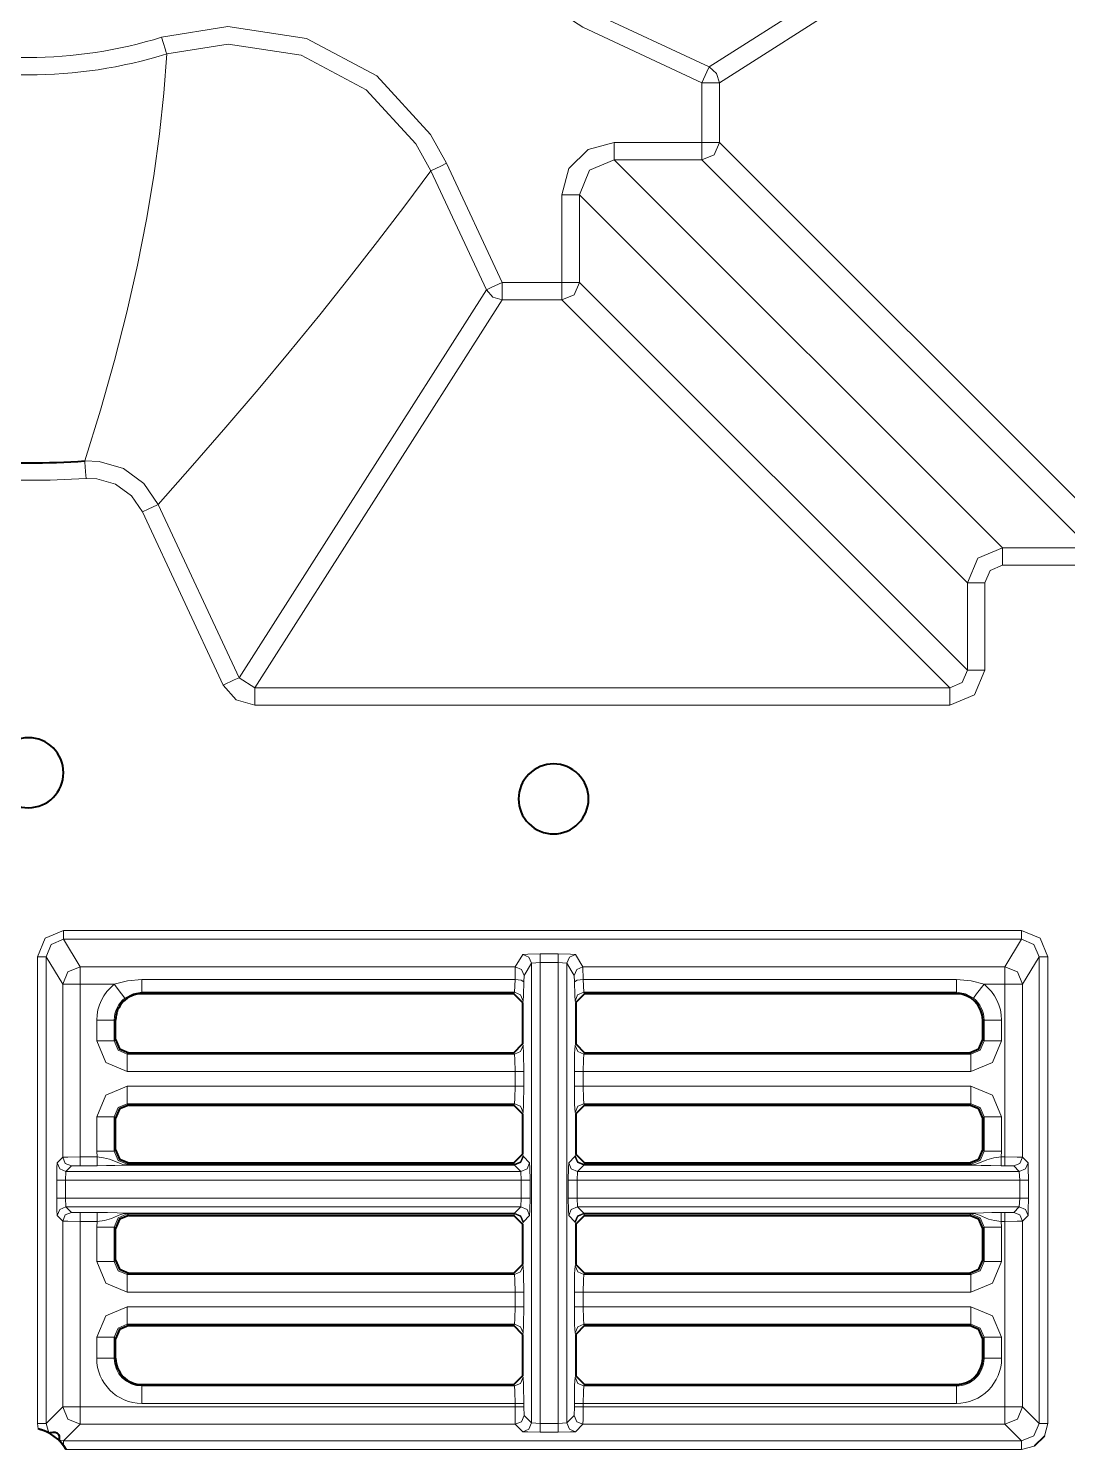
# Model space of a CAD drawing. Header units: millimetres. Extents: x 0 to 2941, y -405 to 1422.
# Drawn here: x 344.1 to 403.4, y 520.5 to 601.7 of the extents above; entities that cross this region are included whole.
import ezdxf

# ---------------------------------------------------------------- set-up
doc = ezdxf.new("R2010")
doc.units = ezdxf.units.MM
doc.layers.add('FINE', color=9, linetype='Continuous')
doc.layers.add('OUTLINE', color=7, linetype='Continuous')

msp = doc.modelspace()

# ---------------------------------------------------------------- linework, layer by layer
at = {"layer": 'FINE', "lineweight": 9}
for p, q in [((382.965, 599.529), (405.137, 613.654)), ((405.713, 612.749), (383.541, 598.624)), ((376.161, 602.702), (382.965, 599.529)), ((383.541, 598.624), (383.541, 595.214)), ((377.538, 595.214), (382.543, 595.214)), ((383.541, 595.214), (405.713, 573.042)), ((367.96, 594.018), (371.133, 587.214)), ((377.538, 594.216), (399.71, 572.044)), ((382.543, 594.216), (377.538, 594.216)), ((404.715, 572.044), (382.543, 594.216)), ((370.228, 586.792), (367.055, 593.596)), ((356.103, 564.62), (370.228, 586.792)), ((371.133, 586.216), (357.008, 564.044)), ((374.543, 586.216), (371.133, 586.216)), ((396.715, 564.044), (374.543, 586.216)), ((351.485, 574.524), (356.103, 564.62)), ((355.198, 564.198), (350.58, 574.102)), ((399.71, 572.044), (404.715, 572.044)), ((404.715, 571.046), (399.71, 571.046)), ((398.711, 570.047), (398.711, 565.042)), ((356.103, 564.62), (357.008, 564.044)), ((357.008, 564.044), (396.715, 564.044)), ((396.715, 563.046), (357.008, 563.046)), ((346.078, 550.168), (400.805, 550.168)), ((400.805, 549.668), (346.078, 549.668)), ((346.078, 549.668), (347.023, 548.094)), ((399.86, 548.094), (400.805, 549.668)), ((344.58, 522.003), (344.58, 548.668)), ((346.023, 547.094), (345.079, 548.668)), ((345.079, 548.668), (345.079, 522.003)), ((371.884, 548.094), (372.304, 548.794)), ((372.804, 548.295), (372.384, 547.594)), ((373.304, 548.337), (372.804, 548.295)), ((373.304, 548.837), (374.33, 548.837)), ((373.304, 548.337), (373.304, 522.001)), ((374.33, 548.337), (373.304, 548.337)), ((374.33, 522.001), (374.33, 548.337)), ((374.829, 548.295), (374.33, 548.337)), ((374.829, 548.295), (374.829, 522.027)), ((375.25, 547.594), (374.829, 548.295)), ((375.329, 548.794), (375.749, 548.094)), ((402.303, 548.668), (402.303, 522.003)), ((347.023, 548.094), (371.884, 548.094)), ((371.872, 547.366), (371.884, 548.094)), ((372.384, 547.594), (372.372, 547.23)), ((375.262, 547.23), (375.25, 547.594)), ((375.749, 548.094), (375.761, 547.366)), ((375.749, 548.094), (399.86, 548.094)), ((346.023, 537.216), (346.023, 547.094)), ((348.971, 547.094), (347.023, 547.094)), ((347.023, 547.094), (347.023, 537.229)), ((350.548, 547.366), (371.872, 547.366)), ((371.836, 546.638), (350.548, 546.638)), ((350.548, 546.638), (350.548, 546.553)), ((371.793, 546.553), (371.836, 546.638)), ((371.836, 546.638), (371.872, 547.366)), ((375.761, 547.366), (375.797, 546.638)), ((375.761, 547.366), (397.085, 547.366)), ((397.085, 546.638), (375.797, 546.638)), ((375.797, 546.638), (375.84, 546.553)), ((397.085, 546.553), (397.085, 546.638)), ((399.86, 547.094), (398.662, 547.094)), ((399.86, 537.229), (399.86, 547.094)), ((372.336, 546.139), (372.293, 546.053)), ((375.34, 546.053), (375.297, 546.139)), ((347.969, 543.856), (347.969, 545.053)), ((348.967, 545.053), (348.967, 543.856)), ((349.048, 545.053), (348.967, 545.053)), ((398.666, 545.053), (398.585, 545.053)), ((398.666, 543.856), (398.666, 545.053)), ((399.665, 545.053), (399.665, 543.856)), ((348.967, 543.856), (349.048, 543.937)), ((372.293, 543.688), (372.334, 543.606)), ((375.299, 543.606), (375.34, 543.688)), ((398.585, 543.937), (398.666, 543.856)), ((349.798, 543.188), (349.716, 543.107)), ((349.716, 543.107), (371.834, 543.107)), ((371.834, 543.107), (371.793, 543.188)), ((371.871, 542.108), (349.716, 542.108)), ((372.371, 542.108), (372.371, 541.268)), ((375.262, 541.268), (375.262, 542.108)), ((397.917, 542.108), (375.762, 542.108)), ((375.762, 542.108), (375.762, 541.268)), ((375.762, 541.268), (397.917, 541.268)), ((349.716, 540.27), (349.798, 540.188)), ((371.834, 540.27), (349.716, 540.27)), ((371.793, 540.188), (371.834, 540.27)), ((397.836, 540.188), (397.917, 540.27)), ((347.969, 537.556), (347.969, 539.521)), ((348.967, 539.521), (348.967, 537.556)), ((349.048, 539.439), (348.967, 539.521)), ((372.334, 539.77), (372.293, 539.688)), ((375.34, 539.688), (375.299, 539.77)), ((398.666, 539.521), (398.585, 539.439)), ((398.666, 537.556), (398.666, 539.521)), ((399.665, 539.521), (399.665, 537.556)), ((345.708, 536.901), (346.023, 537.216)), ((347.023, 537.229), (347.999, 537.229)), ((347.999, 537.229), (347.969, 537.556)), ((348.967, 537.556), (349.048, 537.637)), ((349.798, 536.888), (349.716, 536.807)), ((371.834, 536.807), (371.793, 536.888)), ((372.342, 537.258), (372.699, 536.901)), ((374.934, 536.901), (375.291, 537.258)), ((375.291, 537.258), (375.299, 537.306)), ((375.299, 537.306), (375.34, 537.388)), ((375.84, 536.888), (375.799, 536.807)), ((397.917, 536.807), (397.836, 536.888)), ((398.585, 537.637), (398.666, 537.556)), ((399.665, 537.556), (399.634, 537.229)), ((399.634, 537.229), (399.86, 537.229)), ((400.86, 537.216), (401.175, 536.901)), ((346.208, 536.401), (346.182, 535.901)), ((346.523, 536.716), (346.208, 536.401)), ((346.208, 536.401), (372.199, 536.401)), ((347.023, 536.729), (346.523, 536.716)), ((347.999, 536.729), (347.023, 536.729)), ((349.716, 536.807), (371.834, 536.807)), ((349.716, 536.775), (371.842, 536.775)), ((371.842, 536.775), (371.834, 536.807)), ((372.225, 535.901), (372.199, 536.401)), ((375.434, 536.401), (400.675, 536.401)), ((375.799, 536.807), (375.791, 536.775)), ((375.791, 536.775), (397.917, 536.775)), ((375.799, 536.807), (397.917, 536.807)), ((399.86, 536.729), (399.634, 536.729)), ((400.36, 536.716), (399.86, 536.729)), ((400.675, 536.401), (400.36, 536.716)), ((400.701, 535.901), (400.675, 536.401)), ((372.225, 535.901), (346.182, 535.901)), ((346.182, 535.901), (346.182, 534.875)), ((372.225, 534.875), (372.225, 535.901)), ((372.725, 535.901), (372.725, 534.875)), ((374.909, 534.875), (374.909, 535.901)), ((400.701, 535.901), (375.408, 535.901)), ((346.182, 534.875), (372.225, 534.875)), ((346.182, 534.875), (346.208, 534.375)), ((372.199, 534.375), (372.225, 534.875)), ((375.408, 534.875), (400.701, 534.875)), ((375.408, 534.875), (375.434, 534.375)), ((346.208, 534.375), (346.523, 534.06)), ((372.199, 534.375), (346.208, 534.375)), ((346.523, 534.06), (347.023, 534.047)), ((347.023, 534.047), (347.999, 534.047)), ((349.716, 534.018), (371.842, 534.018)), ((371.842, 534.002), (349.716, 534.002)), ((371.834, 533.969), (349.716, 533.969)), ((349.716, 533.969), (349.798, 533.888)), ((371.793, 533.888), (371.834, 533.969)), ((371.834, 533.969), (371.842, 534.002)), ((371.842, 534.018), (372.199, 534.375)), ((372.699, 533.875), (372.342, 533.518)), ((375.291, 533.518), (374.934, 533.875)), ((400.675, 534.375), (375.434, 534.375)), ((375.434, 534.375), (375.791, 534.018)), ((375.791, 534.018), (397.917, 534.018)), ((397.917, 534.002), (375.791, 534.002)), ((375.791, 534.002), (375.799, 533.969)), ((397.917, 533.969), (375.799, 533.969)), ((375.799, 533.969), (375.84, 533.888)), ((397.836, 533.888), (397.917, 533.969)), ((399.634, 534.047), (399.86, 534.047)), ((399.86, 534.047), (400.36, 534.06)), ((400.36, 534.06), (400.675, 534.375)), ((346.023, 522.947), (346.023, 533.56)), ((347.999, 533.548), (347.023, 533.548)), ((347.023, 533.548), (347.023, 522.947)), ((347.969, 533.221), (347.999, 533.548)), ((347.969, 531.256), (347.969, 533.221)), ((349.048, 533.139), (348.967, 533.221)), ((348.967, 533.221), (348.967, 531.256)), ((372.334, 533.47), (372.293, 533.388)), ((372.342, 533.518), (372.334, 533.47)), ((398.666, 533.221), (398.585, 533.139)), ((398.666, 531.256), (398.666, 533.221)), ((399.634, 533.548), (399.665, 533.221)), ((399.86, 533.548), (399.634, 533.548)), ((399.665, 533.221), (399.665, 531.256)), ((399.86, 522.947), (399.86, 533.548)), ((348.967, 531.256), (349.048, 531.337)), ((398.585, 531.337), (398.666, 531.256)), ((349.798, 530.588), (349.716, 530.507)), ((349.716, 530.507), (371.834, 530.507)), ((371.834, 530.507), (371.793, 530.588)), ((372.293, 531.088), (372.334, 531.006)), ((375.299, 531.006), (375.34, 531.088)), ((375.84, 530.588), (375.799, 530.507)), ((375.799, 530.507), (397.917, 530.507)), ((397.917, 530.507), (397.836, 530.588)), ((371.871, 529.508), (349.716, 529.508)), ((372.371, 529.508), (372.371, 528.668)), ((375.262, 528.668), (375.262, 529.508)), ((397.917, 529.508), (375.762, 529.508)), ((375.762, 529.508), (375.762, 528.668)), ((375.762, 528.668), (397.917, 528.668)), ((371.834, 527.669), (349.716, 527.669)), ((349.716, 527.669), (349.798, 527.588)), ((371.793, 527.588), (371.834, 527.669)), ((372.334, 527.17), (372.293, 527.088)), ((375.34, 527.088), (375.299, 527.17)), ((397.836, 527.588), (397.917, 527.669)), ((347.969, 525.722), (347.969, 526.921)), ((348.967, 526.921), (348.967, 525.722)), ((349.048, 526.839), (348.967, 526.921)), ((398.666, 526.921), (398.585, 526.839)), ((398.666, 525.722), (398.666, 526.921)), ((399.665, 526.921), (399.665, 525.722)), ((348.967, 525.722), (349.048, 525.722)), ((398.585, 525.722), (398.666, 525.722)), ((372.293, 524.722), (372.334, 524.64)), ((375.299, 524.64), (375.34, 524.722)), ((350.548, 524.222), (350.548, 524.141)), ((350.548, 524.141), (371.834, 524.141)), ((371.834, 524.141), (371.793, 524.222)), ((375.84, 524.222), (375.799, 524.141)), ((375.799, 524.141), (397.085, 524.141)), ((397.085, 524.141), (397.085, 524.222)), ((372.371, 523.142), (372.371, 522.947)), ((375.262, 522.947), (375.262, 523.142)), ((375.762, 523.142), (375.762, 522.947)), ((397.085, 523.142), (375.762, 523.142)), ((345.079, 522.003), (346.023, 522.947)), ((372.371, 522.947), (372.384, 522.447)), ((374.829, 522.027), (375.249, 522.447)), ((375.249, 522.447), (375.262, 522.947)), ((375.762, 522.947), (399.86, 522.947)), ((344.615, 521.68), (344.58, 522.003)), ((345.079, 522.003), (345.237, 521.464)), ((347.023, 521.947), (346.079, 521.003)), ((371.884, 521.947), (347.023, 521.947)), ((372.304, 521.527), (371.884, 521.947)), ((372.804, 522.027), (373.304, 522.001)), ((373.304, 522.001), (374.33, 522.001)), ((374.33, 521.502), (373.304, 521.502)), ((374.33, 522.001), (374.829, 522.027)), ((375.749, 521.947), (375.329, 521.527)), ((402.303, 522.003), (402.116, 521.276)), ((345.824, 521.036), (346.079, 521.003)), ((346.079, 521.003), (400.804, 521.003)), ((401.531, 520.691), (400.804, 520.504)), ((400.804, 520.504), (346.224, 520.504))]:
    msp.add_line(p, q, dxfattribs=at)
for points in [[(382.543, 595.214), (382.543, 598.624), (375.739, 601.797), (372.527, 603.894), (370.966, 605.513), (369.663, 607.425), (368.727, 609.469), (368.13, 611.704), (367.923, 613.941), (368.1, 616.247), (368.533, 618.083)], [(351.674, 601.224), (355.461, 601.832), (359.956, 601.145), (363.967, 599.01), (367.046, 595.668), (367.96, 594.018)], [(351.674, 601.224), (351.783, 600.871), (351.877, 600.568), (351.943, 600.358), (351.97, 600.27)], [(347.291, 577.005), (348.186, 579.909), (348.986, 582.744), (349.69, 585.508), (350.299, 588.198), (350.815, 590.81), (351.231, 593.298), (351.561, 595.706), (351.807, 598.031), (351.97, 600.27)], [(367.055, 593.596), (366.208, 595.125), (363.357, 598.221), (359.641, 600.199), (355.478, 600.834), (351.97, 600.271)], [(382.965, 599.529), (382.833, 599.246), (382.543, 598.624)], [(382.965, 599.529), (383.384, 599.16), (383.541, 598.624)], [(383.541, 598.624), (383.229, 598.624), (382.543, 598.624)], [(374.543, 592.219), (374.944, 593.717), (376.04, 594.813), (377.538, 595.214)], [(377.538, 595.214), (377.538, 594.528), (377.538, 594.216)], [(382.543, 595.214), (382.543, 594.528), (382.543, 594.216)], [(383.541, 595.214), (383.229, 595.214), (382.543, 595.214)], [(383.541, 595.214), (383.248, 594.509), (382.543, 594.216)], [(367.96, 594.018), (367.625, 593.862), (367.338, 593.728), (367.138, 593.635), (367.055, 593.596)], [(377.538, 594.216), (376.124, 593.633), (375.541, 592.219)], [(367.055, 593.596), (365.563, 591.584), (364.008, 589.54), (362.389, 587.465), (360.707, 585.358), (358.961, 583.221), (357.184, 581.092), (355.346, 578.933), (353.446, 576.743), (351.485, 574.524)], [(371.133, 587.214), (374.543, 587.214), (374.543, 592.219)], [(374.543, 592.219), (375.229, 592.219), (375.541, 592.219)], [(397.713, 570.047), (375.541, 592.219), (375.541, 587.214), (375.248, 586.509), (374.543, 586.216)], [(371.133, 587.214), (370.51, 586.924), (370.228, 586.792)], [(371.133, 586.216), (370.597, 586.373), (370.228, 586.792)], [(371.133, 587.214), (371.133, 586.528), (371.133, 586.216)], [(374.543, 587.214), (374.543, 586.528), (374.543, 586.216)], [(374.543, 587.214), (375.229, 587.214), (375.541, 587.214)], [(375.541, 587.214), (397.713, 565.042), (397.713, 570.047)], [(347.291, 577.005), (347.297, 576.913), (347.312, 576.693), (347.332, 576.377), (347.357, 576.009)], [(347.291, 577.005), (348.102, 576.982), (349.489, 576.566), (350.661, 575.715), (351.485, 574.524)], [(350.58, 574.102), (349.947, 575.018), (349.047, 575.672), (347.98, 575.991), (347.357, 576.009)], [(351.485, 574.524), (351.402, 574.485), (351.202, 574.392), (350.915, 574.258), (350.58, 574.102)], [(397.713, 570.047), (398.299, 571.458), (399.71, 572.044)], [(399.71, 571.046), (399.71, 571.732), (399.71, 572.044)], [(399.71, 571.046), (399.004, 570.753), (398.711, 570.047)], [(398.711, 570.047), (398.025, 570.047), (397.713, 570.047)], [(356.103, 564.62), (355.82, 564.489), (355.198, 564.198)], [(396.715, 564.044), (397.422, 564.335), (397.713, 565.042)], [(398.711, 565.042), (398.127, 563.63), (396.715, 563.046)], [(398.711, 565.042), (398.025, 565.042), (397.713, 565.042)], [(357.008, 563.046), (355.935, 563.358), (355.198, 564.198)], [(357.008, 563.046), (357.008, 563.732), (357.008, 564.044)], [(396.715, 563.046), (396.715, 563.732), (396.715, 564.044)], [(344.58, 548.668), (345.018, 549.728), (346.078, 550.168)], [(346.078, 549.668), (346.078, 549.822), (346.078, 550.168)], [(400.805, 549.668), (400.805, 549.822), (400.805, 550.168)], [(400.805, 550.168), (401.865, 549.728), (402.303, 548.668)], [(346.078, 549.668), (345.372, 549.376), (345.079, 548.668)], [(401.804, 548.668), (401.511, 549.376), (400.805, 549.668)], [(344.58, 548.668), (344.928, 548.668), (345.079, 548.668)], [(372.304, 548.794), (372.606, 548.824), (373.304, 548.837)], [(372.804, 548.295), (372.657, 548.648), (372.304, 548.794)], [(372.384, 522.447), (372.804, 522.027), (372.804, 548.295)], [(373.304, 548.337), (373.304, 548.683), (373.304, 548.837)], [(374.33, 548.337), (374.33, 548.683), (374.33, 548.837)], [(374.33, 548.837), (375.027, 548.824), (375.329, 548.794)], [(374.829, 548.295), (374.976, 548.648), (375.329, 548.794)], [(400.86, 522.947), (401.804, 522.003), (401.804, 548.668)], [(401.804, 548.668), (400.86, 547.094), (400.86, 537.216)], [(401.804, 548.668), (401.954, 548.668), (402.303, 548.668)], [(346.023, 547.094), (346.316, 547.8), (347.023, 548.094)], [(347.023, 548.094), (347.023, 547.786), (347.023, 547.094)], [(372.384, 547.594), (372.237, 547.947), (371.884, 548.094)], [(375.25, 547.594), (375.396, 547.947), (375.749, 548.094)], [(399.86, 547.094), (399.86, 547.786), (399.86, 548.094)], [(399.86, 548.094), (400.567, 547.8), (400.86, 547.094)], [(346.023, 547.094), (346.325, 547.094), (347.023, 547.094)], [(348.971, 547.094), (349.728, 547.298), (350.548, 547.366)], [(349.581, 546.304), (349.392, 546.55), (348.971, 547.094)], [(350.548, 546.638), (350.046, 546.555), (349.581, 546.304)], [(350.548, 546.638), (350.548, 546.856), (350.548, 547.366)], [(372.336, 546.139), (372.189, 546.492), (371.836, 546.638)], [(372.372, 547.23), (372.221, 547.325), (371.872, 547.366)], [(372.372, 547.23), (372.358, 546.465), (372.336, 546.139)], [(375.262, 547.23), (375.412, 547.325), (375.761, 547.366)], [(375.297, 546.139), (375.275, 546.465), (375.262, 547.23)], [(375.297, 546.139), (375.444, 546.492), (375.797, 546.638)], [(397.085, 546.638), (397.085, 546.856), (397.085, 547.366)], [(397.085, 547.366), (397.921, 547.295), (398.662, 547.094)], [(398.052, 546.304), (397.597, 546.551), (397.085, 546.638)], [(398.662, 547.094), (398.241, 546.55), (398.052, 546.304)], [(399.86, 547.094), (400.558, 547.094), (400.86, 547.094)], [(348.967, 545.053), (348.657, 545.053), (347.969, 545.053)], [(399.665, 545.053), (398.976, 545.053), (398.666, 545.053)], [(348.967, 543.856), (348.657, 543.856), (347.969, 543.856)], [(349.716, 542.108), (348.48, 542.62), (347.969, 543.856)], [(348.967, 543.856), (349.185, 543.325), (349.716, 543.107)], [(372.334, 543.606), (372.187, 543.253), (371.834, 543.107)], [(372.334, 543.606), (372.36, 543.141), (372.371, 542.108)], [(375.262, 542.108), (375.273, 543.141), (375.299, 543.606)], [(375.799, 543.107), (375.446, 543.253), (375.299, 543.606)], [(397.917, 543.107), (398.448, 543.325), (398.666, 543.856)], [(399.665, 543.856), (399.153, 542.62), (397.917, 542.108)], [(399.665, 543.856), (398.976, 543.856), (398.666, 543.856)], [(349.716, 542.108), (349.716, 542.796), (349.716, 543.107)], [(371.871, 542.108), (371.86, 542.796), (371.834, 543.107)], [(375.799, 543.107), (375.773, 542.796), (375.762, 542.108)], [(375.84, 543.188), (375.799, 543.107), (397.917, 543.107), (397.836, 543.188)], [(397.917, 542.108), (397.917, 542.796), (397.917, 543.107)], [(349.716, 541.268), (371.871, 541.268), (371.871, 542.108)], [(372.371, 542.108), (372.22, 542.108), (371.871, 542.108)], [(375.762, 542.108), (375.413, 542.108), (375.262, 542.108)], [(347.969, 539.521), (348.48, 540.756), (349.716, 541.268)], [(349.716, 540.27), (349.716, 540.58), (349.716, 541.268)], [(371.834, 540.27), (371.86, 540.58), (371.871, 541.268)], [(372.371, 541.268), (372.22, 541.268), (371.871, 541.268)], [(372.371, 541.268), (372.36, 540.236), (372.334, 539.77)], [(375.762, 541.268), (375.413, 541.268), (375.262, 541.268)], [(375.299, 539.77), (375.273, 540.236), (375.262, 541.268)], [(375.762, 541.268), (375.773, 540.58), (375.799, 540.27)], [(397.917, 540.27), (397.917, 540.58), (397.917, 541.268)], [(397.917, 541.268), (399.153, 540.756), (399.665, 539.521)], [(349.716, 540.27), (349.185, 540.051), (348.967, 539.521)], [(372.334, 539.77), (372.187, 540.123), (371.834, 540.27)], [(375.799, 540.27), (375.446, 540.123), (375.299, 539.77)], [(397.917, 540.27), (375.799, 540.27), (375.84, 540.188)], [(398.666, 539.521), (398.448, 540.051), (397.917, 540.27)], [(348.967, 539.521), (348.657, 539.521), (347.969, 539.521)], [(399.665, 539.521), (398.976, 539.521), (398.666, 539.521)], [(345.682, 535.901), (345.69, 536.599), (345.708, 536.901)], [(346.208, 536.401), (345.854, 536.547), (345.708, 536.901)], [(346.023, 537.216), (346.325, 537.225), (347.023, 537.229)], [(346.523, 536.716), (346.17, 536.863), (346.023, 537.216)], [(347.023, 536.729), (347.023, 536.88), (347.023, 537.229)], [(348.967, 537.556), (348.657, 537.556), (347.969, 537.556)], [(347.999, 536.729), (347.999, 536.88), (347.999, 537.229)], [(347.999, 537.229), (348.363, 537.186), (348.706, 537.108), (349.224, 536.883), (349.361, 536.832), (349.468, 536.803), (349.613, 536.779), (349.683, 536.775), (349.716, 536.775)], [(348.967, 537.556), (349.185, 537.025), (349.716, 536.807)], [(371.834, 536.807), (372.187, 536.953), (372.334, 537.306)], [(371.842, 536.758), (372.195, 536.905), (372.342, 537.258)], [(371.842, 536.775), (372.194, 536.917), (372.342, 537.258)], [(372.199, 536.401), (372.553, 536.547), (372.699, 536.901)], [(372.293, 537.388), (372.334, 537.306), (372.342, 537.258)], [(372.699, 536.901), (372.717, 536.599), (372.725, 535.901)], [(374.909, 535.901), (374.916, 536.599), (374.934, 536.901)], [(374.934, 536.901), (375.081, 536.547), (375.434, 536.401)], [(375.291, 537.258), (375.438, 536.905), (375.791, 536.758)], [(375.291, 537.258), (375.439, 536.917), (375.791, 536.775)], [(375.299, 537.306), (375.446, 536.953), (375.799, 536.807)], [(397.917, 536.807), (398.448, 537.025), (398.666, 537.556)], [(397.917, 536.775), (397.988, 536.777), (398.074, 536.786), (398.314, 536.846), (398.813, 537.067), (399.227, 537.179), (399.634, 537.229)], [(399.665, 537.556), (398.976, 537.556), (398.666, 537.556)], [(399.634, 537.229), (399.634, 536.88), (399.634, 536.729)], [(399.86, 537.229), (399.86, 536.88), (399.86, 536.729)], [(399.86, 537.229), (400.558, 537.225), (400.86, 537.216)], [(400.86, 537.216), (400.713, 536.863), (400.36, 536.716)], [(401.175, 536.901), (401.029, 536.547), (400.675, 536.401)], [(401.175, 536.901), (401.193, 536.599), (401.201, 535.901), (401.201, 534.875)], [(349.716, 536.758), (349.704, 536.758), (349.676, 536.758), (349.617, 536.757), (349.568, 536.755), (349.494, 536.752), (349, 536.738), (348.529, 536.731), (347.999, 536.729)], [(349.716, 536.775), (349.716, 536.796), (349.716, 536.807)], [(349.716, 536.758), (349.716, 536.763), (349.716, 536.775)], [(372.199, 536.401), (371.842, 536.758), (349.716, 536.758)], [(371.842, 536.758), (371.842, 536.763), (371.842, 536.775)], [(375.434, 536.401), (375.408, 535.901), (375.408, 534.875)], [(397.917, 536.758), (375.791, 536.758), (375.434, 536.401)], [(375.791, 536.775), (375.791, 536.763), (375.791, 536.758)], [(397.917, 536.775), (397.917, 536.796), (397.917, 536.807)], [(397.917, 536.775), (397.917, 536.763), (397.917, 536.758)], [(399.634, 536.729), (399.042, 536.732), (398.494, 536.741), (398.086, 536.754), (397.978, 536.758), (397.944, 536.758), (397.917, 536.758)], [(346.182, 535.901), (345.833, 535.901), (345.682, 535.901)], [(346.023, 533.56), (345.708, 533.875), (345.69, 534.178), (345.682, 534.875), (345.682, 535.901)], [(372.225, 535.901), (372.574, 535.901), (372.725, 535.901)], [(374.909, 535.901), (375.06, 535.901), (375.408, 535.901)], [(400.675, 534.375), (400.701, 534.875), (400.701, 535.901)], [(401.201, 535.901), (401.05, 535.901), (400.701, 535.901)], [(346.182, 534.875), (345.833, 534.875), (345.682, 534.875)], [(372.225, 534.875), (372.574, 534.875), (372.725, 534.875)], [(372.725, 534.875), (372.717, 534.178), (372.699, 533.875)], [(374.909, 534.875), (375.06, 534.875), (375.408, 534.875)], [(374.934, 533.875), (374.916, 534.178), (374.909, 534.875)], [(401.201, 534.875), (401.05, 534.875), (400.701, 534.875)], [(401.201, 534.875), (401.193, 534.178), (401.175, 533.875)], [(346.208, 534.375), (345.854, 534.229), (345.708, 533.875)], [(346.523, 534.06), (346.17, 533.914), (346.023, 533.56)], [(347.023, 534.047), (347.023, 533.896), (347.023, 533.548)], [(347.999, 534.047), (347.999, 533.896), (347.999, 533.548)], [(347.999, 534.047), (348.591, 534.044), (349.139, 534.035), (349.547, 534.022), (349.655, 534.019), (349.689, 534.018), (349.716, 534.018)], [(349.716, 534.002), (349.646, 533.999), (349.559, 533.99), (349.32, 533.93), (348.82, 533.709), (348.406, 533.598), (347.999, 533.548)], [(349.716, 533.969), (349.185, 533.751), (348.967, 533.221)], [(349.716, 534.018), (349.716, 534.013), (349.716, 534.002)], [(349.716, 533.969), (349.716, 533.98), (349.716, 534.002)], [(371.834, 533.969), (372.187, 533.823), (372.334, 533.47)], [(371.842, 534.018), (372.195, 533.872), (372.342, 533.518)], [(371.842, 534.002), (371.842, 534.013), (371.842, 534.018)], [(371.842, 534.002), (372.194, 533.859), (372.342, 533.518)], [(372.199, 534.375), (372.553, 534.229), (372.699, 533.875)], [(374.934, 533.875), (375.081, 534.229), (375.434, 534.375)], [(375.291, 533.518), (375.438, 533.872), (375.791, 534.018)], [(375.291, 533.518), (375.439, 533.859), (375.791, 534.002)], [(375.299, 533.47), (375.446, 533.823), (375.799, 533.969)], [(375.791, 534.018), (375.791, 534.013), (375.791, 534.002)], [(397.917, 534.018), (397.93, 534.018), (397.957, 534.018), (398.016, 534.02), (398.065, 534.021), (398.14, 534.024), (398.633, 534.038), (399.104, 534.045), (399.634, 534.047)], [(397.917, 534.002), (397.917, 534.013), (397.917, 534.018)], [(399.634, 533.548), (399.27, 533.591), (398.927, 533.668), (398.409, 533.893), (398.272, 533.944), (398.166, 533.973), (398.02, 533.997), (397.95, 534.001), (397.917, 534.002)], [(397.917, 533.969), (397.917, 533.98), (397.917, 534.002)], [(398.666, 533.221), (398.448, 533.751), (397.917, 533.969)], [(399.634, 533.548), (399.634, 533.896), (399.634, 534.047)], [(399.86, 533.548), (399.86, 533.896), (399.86, 534.047)], [(400.86, 533.56), (400.713, 533.914), (400.36, 534.06)], [(401.175, 533.875), (401.029, 534.229), (400.675, 534.375)], [(401.175, 533.875), (400.86, 533.56), (400.86, 522.947)], [(347.023, 533.548), (346.325, 533.551), (346.023, 533.56)], [(348.967, 533.221), (348.657, 533.221), (347.969, 533.221)], [(375.34, 533.388), (375.299, 533.47), (375.291, 533.518)], [(399.665, 533.221), (398.976, 533.221), (398.666, 533.221)], [(400.86, 533.56), (400.558, 533.551), (399.86, 533.548)], [(348.967, 531.256), (348.657, 531.256), (347.969, 531.256)], [(349.716, 529.508), (348.48, 530.02), (347.969, 531.256)], [(348.967, 531.256), (349.185, 530.725), (349.716, 530.507)], [(397.917, 530.507), (398.448, 530.725), (398.666, 531.256)], [(399.665, 531.256), (399.153, 530.02), (397.917, 529.508)], [(399.665, 531.256), (398.976, 531.256), (398.666, 531.256)], [(349.716, 529.508), (349.716, 530.196), (349.716, 530.507)], [(372.334, 531.006), (372.187, 530.653), (371.834, 530.507)], [(371.871, 529.508), (371.86, 530.196), (371.834, 530.507)], [(372.334, 531.006), (372.36, 530.541), (372.371, 529.508)], [(375.262, 529.508), (375.273, 530.541), (375.299, 531.006)], [(375.799, 530.507), (375.446, 530.653), (375.299, 531.006)], [(375.799, 530.507), (375.773, 530.196), (375.762, 529.508)], [(397.917, 529.508), (397.917, 530.196), (397.917, 530.507)], [(349.716, 528.668), (371.871, 528.668), (371.871, 529.508)], [(371.871, 529.508), (372.22, 529.508), (372.371, 529.508)], [(375.262, 529.508), (375.413, 529.508), (375.762, 529.508)], [(347.969, 526.921), (348.48, 528.156), (349.716, 528.668)], [(349.716, 528.668), (349.716, 527.98), (349.716, 527.669)], [(371.834, 527.669), (371.86, 527.98), (371.871, 528.668)], [(371.871, 528.668), (372.22, 528.668), (372.371, 528.668)], [(372.371, 528.668), (372.36, 527.635), (372.334, 527.17)], [(375.262, 528.668), (375.413, 528.668), (375.762, 528.668)], [(375.299, 527.17), (375.273, 527.635), (375.262, 528.668)], [(375.762, 528.668), (375.773, 527.98), (375.799, 527.669)], [(397.917, 527.669), (397.917, 527.98), (397.917, 528.668)], [(397.917, 528.668), (399.153, 528.156), (399.665, 526.921)], [(349.716, 527.669), (349.185, 527.451), (348.967, 526.921)], [(371.834, 527.669), (372.187, 527.523), (372.334, 527.17)], [(375.299, 527.17), (375.446, 527.523), (375.799, 527.669)], [(397.917, 527.669), (375.799, 527.669), (375.84, 527.588)], [(398.666, 526.921), (398.448, 527.451), (397.917, 527.669)], [(347.969, 526.921), (348.657, 526.921), (348.967, 526.921)], [(398.666, 526.921), (398.976, 526.921), (399.665, 526.921)], [(347.969, 525.722), (348.657, 525.722), (348.967, 525.722)], [(398.666, 525.722), (398.976, 525.722), (399.665, 525.722)], [(350.548, 523.142), (350.548, 523.831), (350.548, 524.141)], [(372.334, 524.64), (372.187, 524.288), (371.834, 524.141)], [(371.871, 523.142), (371.86, 523.831), (371.834, 524.141)], [(372.334, 524.64), (372.36, 524.175), (372.371, 523.142)], [(375.262, 523.142), (375.273, 524.175), (375.299, 524.64)], [(375.799, 524.141), (375.446, 524.288), (375.299, 524.64)], [(375.799, 524.141), (375.773, 523.831), (375.762, 523.142)], [(397.085, 524.141), (397.085, 523.831), (397.085, 523.142)], [(347.023, 522.947), (371.871, 522.947), (371.871, 523.142), (350.548, 523.142)], [(372.371, 523.142), (372.22, 523.142), (371.871, 523.142)], [(375.762, 523.142), (375.413, 523.142), (375.262, 523.142)], [(346.023, 522.947), (346.325, 522.947), (347.023, 522.947)], [(347.023, 521.947), (346.316, 522.24), (346.023, 522.947)], [(347.023, 521.947), (347.023, 522.249), (347.023, 522.947)], [(372.371, 522.947), (372.22, 522.947), (371.871, 522.947)], [(371.884, 521.947), (371.875, 522.249), (371.871, 522.947)], [(372.384, 522.447), (372.237, 522.094), (371.884, 521.947)], [(375.249, 522.447), (375.396, 522.094), (375.749, 521.947)], [(375.262, 522.947), (375.413, 522.947), (375.762, 522.947)], [(375.762, 522.947), (375.758, 522.249), (375.749, 521.947)], [(399.86, 522.947), (399.86, 522.249), (399.86, 521.947)], [(399.86, 522.947), (400.558, 522.947), (400.86, 522.947)], [(400.86, 522.947), (400.567, 522.24), (399.86, 521.947)], [(344.58, 522.003), (344.928, 522.003), (345.079, 522.003)], [(372.804, 522.027), (372.657, 521.674), (372.304, 521.527)], [(373.304, 521.502), (372.606, 521.509), (372.304, 521.527)], [(373.304, 522.001), (373.304, 521.653), (373.304, 521.502)], [(374.33, 522.001), (374.33, 521.653), (374.33, 521.502)], [(375.329, 521.527), (375.027, 521.509), (374.33, 521.502)], [(374.829, 522.027), (374.976, 521.674), (375.329, 521.527)], [(400.804, 521.003), (399.86, 521.947), (375.749, 521.947)], [(400.804, 521.003), (401.511, 521.296), (401.804, 522.003)], [(401.804, 522.003), (401.954, 522.003), (402.303, 522.003)], [(346.079, 520.726), (346.079, 520.925), (346.079, 521.003)], [(400.804, 520.504), (400.804, 520.852), (400.804, 521.003)]]:
    msp.add_lwpolyline(points, dxfattribs=at)
for points in [[(320.173, 594.018), (322.27, 597.23), (325.801, 600.094), (330.08, 601.627), (334.623, 601.657), (336.46, 601.224, 0.151867), (351.674, 601.224)], [(336.163, 600.27, 0.151872), (351.97, 600.27)], [(340.776, 576.009, 0.033059), (347.357, 576.009)], [(348.971, 547.094, 0.232186), (347.969, 545.053)], [(399.665, 545.053, 0.232227), (398.662, 547.094)], [(349.581, 546.304, 0.23218), (348.967, 545.053)], [(398.666, 545.053, 0.23222), (398.052, 546.304)], [(347.969, 525.722, 0.414199), (350.548, 523.142)], [(348.967, 525.722, 0.414206), (350.548, 524.141)], [(397.085, 524.141, 0.414222), (398.666, 525.722)], [(397.085, 523.142, 0.414228), (399.665, 525.722)]]:
    msp.add_lwpolyline(points, format="xyb", dxfattribs=at)
at = {"layer": 'OUTLINE', "lineweight": 40}
for p, q in [((371.793, 546.553), (350.548, 546.553)), ((372.293, 546.053), (371.793, 546.553)), ((372.293, 546.053), (372.293, 543.688)), ((375.84, 546.553), (375.34, 546.053)), ((375.34, 546.053), (375.34, 543.688)), ((397.085, 546.553), (375.84, 546.553)), ((349.048, 543.937), (349.048, 545.053)), ((398.585, 543.937), (398.585, 545.053)), ((371.793, 543.188), (372.293, 543.688)), ((375.34, 543.688), (375.84, 543.188)), ((349.798, 543.188), (371.793, 543.188)), ((375.84, 543.188), (397.836, 543.188)), ((349.798, 540.188), (371.793, 540.188)), ((372.293, 539.688), (371.793, 540.188)), ((375.84, 540.188), (375.34, 539.688)), ((375.84, 540.188), (397.836, 540.188)), ((349.048, 537.637), (349.048, 539.439)), ((372.293, 539.688), (372.293, 537.388)), ((375.34, 539.688), (375.34, 537.388)), ((398.585, 537.637), (398.585, 539.439)), ((349.798, 536.888), (371.793, 536.888)), ((371.793, 536.888), (372.293, 537.388)), ((375.34, 537.388), (375.84, 536.888)), ((375.84, 536.888), (397.836, 536.888)), ((349.798, 533.888), (371.793, 533.888)), ((372.293, 533.388), (371.793, 533.888)), ((375.84, 533.888), (375.34, 533.388)), ((375.84, 533.888), (397.836, 533.888)), ((349.048, 531.337), (349.048, 533.139)), ((372.293, 533.388), (372.293, 531.088)), ((375.34, 533.388), (375.34, 531.088)), ((398.585, 531.337), (398.585, 533.139)), ((349.798, 530.588), (371.793, 530.588)), ((371.793, 530.588), (372.293, 531.088)), ((375.34, 531.088), (375.84, 530.588)), ((375.84, 530.588), (397.836, 530.588)), ((349.798, 527.588), (371.793, 527.588)), ((372.293, 527.088), (371.793, 527.588)), ((375.84, 527.588), (375.34, 527.088)), ((375.84, 527.588), (397.836, 527.588)), ((349.048, 525.722), (349.048, 526.839)), ((372.293, 527.088), (372.293, 524.722)), ((375.34, 527.088), (375.34, 524.722)), ((398.585, 525.722), (398.585, 526.839)), ((371.793, 524.222), (372.293, 524.722)), ((375.34, 524.722), (375.84, 524.222)), ((350.548, 524.222), (371.793, 524.222)), ((346.224, 520.504), (346.079, 520.726)), ((402.116, 521.276), (401.531, 520.691))]:
    msp.add_line(p, q, dxfattribs=at)
for points in [[(340.842, 577.005, 0.033096), (347.291, 577.005)], [(350.548, 546.553, 0.414214), (349.048, 545.053)], [(398.585, 545.053, 0.414188), (397.085, 546.553)], [(349.048, 525.722, 0.414247), (350.548, 524.222)], [(375.84, 524.222), (397.085, 524.222, 0.414205), (398.585, 525.722)], [(346.224, 520.503, 0.207874), (344.615, 521.68)]]:
    msp.add_lwpolyline(points, format="xyb", dxfattribs=at)
for points in [[(342.067, 559.19, 0.414232), (344.067, 557.19, 0.414201), (346.067, 559.19, 0.414201), (344.067, 561.19, 0.41422)], [(376.067, 557.691, 0.41422), (374.067, 559.691, 0.414226), (372.067, 557.691, 0.414226), (374.067, 555.691, 0.414182)]]:
    msp.add_lwpolyline(points, format="xyb", close=True, dxfattribs=at)
for points in [[(349.048, 543.937), (349.268, 543.407), (349.798, 543.188)], [(397.836, 543.188), (398.365, 543.407), (398.585, 543.937)], [(349.798, 540.188), (349.268, 539.969), (349.048, 539.439)], [(398.585, 539.439), (398.365, 539.969), (397.836, 540.188)], [(349.048, 537.637), (349.268, 537.107), (349.798, 536.888)], [(397.836, 536.888), (398.365, 537.107), (398.585, 537.637)], [(349.798, 533.888), (349.268, 533.669), (349.048, 533.139)], [(398.585, 533.139), (398.365, 533.669), (397.836, 533.888)], [(349.048, 531.337), (349.268, 530.807), (349.798, 530.588)], [(397.836, 530.588), (398.365, 530.807), (398.585, 531.337)], [(349.798, 527.588), (349.268, 527.369), (349.048, 526.839)], [(398.585, 526.839), (398.365, 527.369), (397.836, 527.588)], [(345.237, 521.464), (345.218, 521.471), (345.153, 521.5), (344.987, 521.568), (344.769, 521.64), (344.615, 521.68)], [(345.237, 521.464), (345.311, 521.483), (345.481, 521.505), (345.592, 521.495), (345.687, 521.46), (345.702, 521.45), (345.709, 521.446), (345.712, 521.444), (345.714, 521.442), (345.717, 521.44), (345.719, 521.439), (345.721, 521.437), (345.725, 521.434), (345.734, 521.426), (345.752, 521.408), (345.782, 521.369), (345.821, 521.272), (345.824, 521.037)], [(346.079, 520.726), (345.945, 520.897), (345.866, 520.988), (345.832, 521.025), (345.824, 521.036)]]:
    msp.add_lwpolyline(points, dxfattribs=at)

doc.saveas('drawing.dxf')
